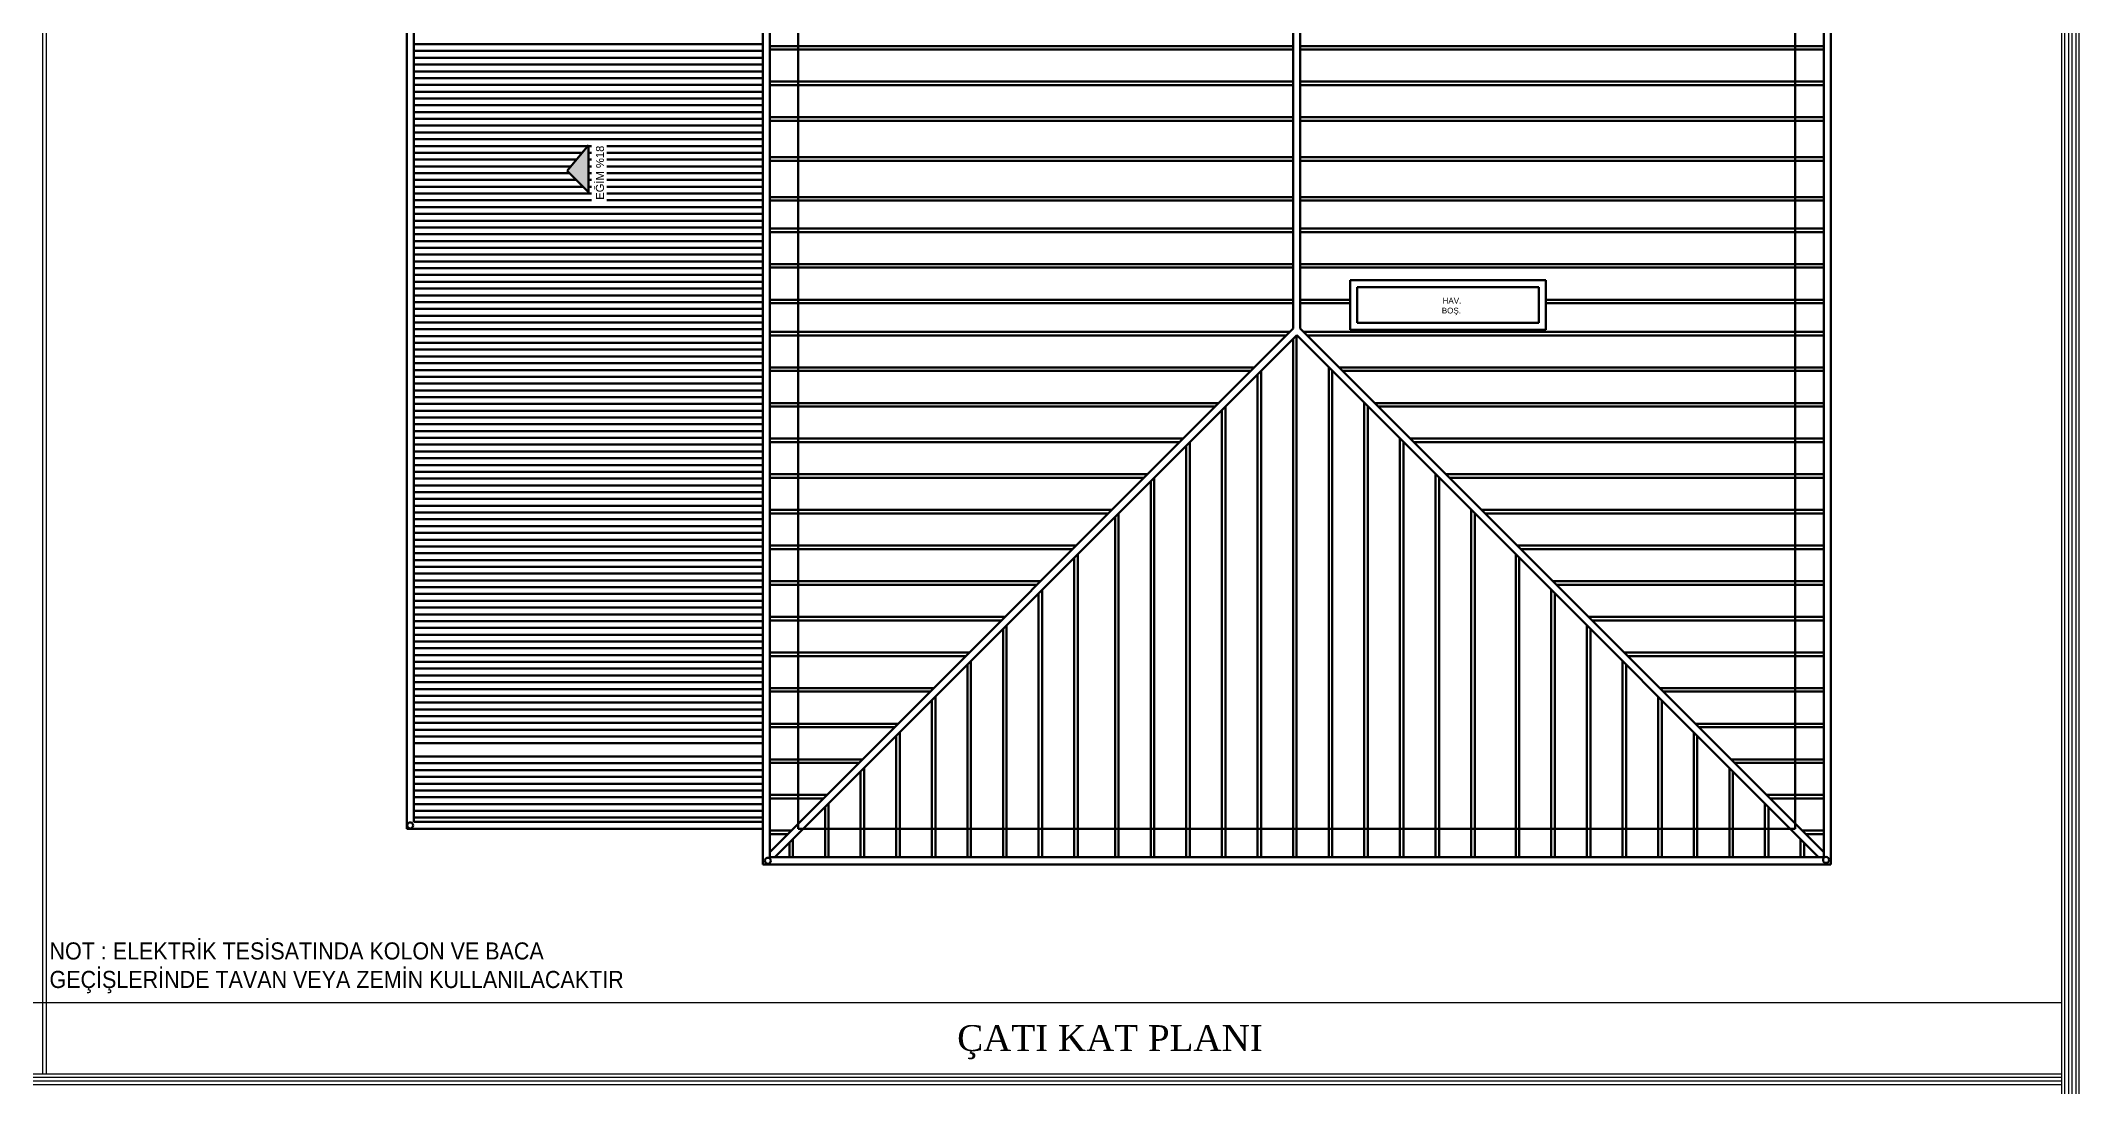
# Model space of a CAD drawing. Header units: millimetres. Extents: x 2046 to 14753, y 2361 to 29276.
# Drawn here: x 8621 to 11484, y 23215 to 24682 of the extents above; entities that cross this region are included whole.
import ezdxf

# ---------------------------------------------------------------- set-up
doc = ezdxf.new("R2010")
doc.units = ezdxf.units.MM
for name, color, linetype, lineweight in [('A.O. DUVAR', 7, 'Continuous', 50), ('TOPRAKLAMA', 44, 'Continuous', 18), ('yazi', 251, 'Continuous', 25)]:
    doc.layers.add(name, color=color, linetype=linetype, lineweight=lineweight)
doc.layers.add('Elektrik Yazı', color=7, linetype='Continuous')
doc.styles.add('Elektrik Yazı', font='times.ttf')
doc.styles.add('SS', font='arial.ttf', dxfattribs={"height": 11.5})
doc.styles.add('ulku', font='arial.ttf')
doc.styles.add('UNIVCH', font='arial.ttf', dxfattribs={"width": 0.7, "height": 70})

# ---------------------------------------------------------------- blocks, each defined once
blk = doc.blocks.new('ÖZEL NOT')
at = {"layer": 'Elektrik Yazı', "insert": (0, 81.2), "char_height": 24, "width": 884.096, "attachment_point": 1, "style": 'UNIVCH'}
blk.add_mtext('{\\W0.9;NOT : ELEKTRİK TESİSATINDA KOLON VE BACA GEÇİŞLERİNDE TAVAN VEYA ZEMİN KULLANILACAKTIR}', dxfattribs=at)

msp = doc.modelspace()

# ---------------------------------------------------------------- hatches: boundary and pattern name
at = {"layer": 'A.O. DUVAR'}
h = msp.add_hatch(color=256, dxfattribs=at)
h.dxf.hatch_style = 1
h.paths.add_polyline_path([(9390.632, 24535.123), (9360.632, 24499.123), (9390.632, 24469.123)])

# ---------------------------------------------------------------- linework, layer by layer
for p, q in [((9635.33, 23525.858), (9635.33, 25685.858)), ((11135.33, 25685.858), (11135.33, 23525.858)), ((9645.33, 23535.858), (9645.33, 25675.858)), ((11125.33, 25675.858), (11125.33, 23535.858)), ((9135.33, 25635.858), (9135.33, 23575.858)), ((9145.33, 25625.858), (9145.33, 23585.858)), ((9685.33, 25635.858), (9685.33, 23575.858)), ((11085.33, 23575.858), (11085.33, 25635.858)), ((10380.33, 24933.787), (10380.33, 24277.929)), ((10390.33, 24933.787), (10390.33, 24277.929)), ((10380.33, 24674.358), (9645.33, 24674.358)), ((10380.33, 24669.358), (9645.33, 24669.358)), ((10390.33, 24674.358), (11125.33, 24674.358)), ((10390.33, 24669.358), (11125.33, 24669.358)), ((10380.33, 24624.358), (9645.33, 24624.358)), ((10390.33, 24624.358), (11125.33, 24624.358)), ((10380.33, 24619.358), (9645.33, 24619.358)), ((10390.33, 24619.358), (11125.33, 24619.358)), ((10380.33, 24574.358), (9645.33, 24574.358)), ((10380.33, 24569.358), (9645.33, 24569.358)), ((10390.33, 24574.358), (11125.33, 24574.358)), ((10390.33, 24569.358), (11125.33, 24569.358)), ((9360.632, 24499.123), (9390.632, 24535.123)), ((9390.632, 24535.123), (9390.632, 24469.123)), ((10380.33, 24518.358), (9645.33, 24518.358)), ((10380.33, 24513.358), (9645.33, 24513.358)), ((10390.33, 24518.358), (11125.33, 24518.358)), ((10390.33, 24513.358), (11125.33, 24513.358)), ((9390.632, 24469.123), (9360.632, 24499.123)), ((10380.33, 24462.358), (9645.33, 24462.358)), ((10380.33, 24457.358), (9645.33, 24457.358)), ((10390.33, 24462.358), (11125.33, 24462.358)), ((10390.33, 24457.358), (11125.33, 24457.358)), ((10380.33, 24418.358), (9645.33, 24418.358)), ((10380.33, 24413.358), (9645.33, 24413.358)), ((10390.33, 24418.358), (11125.33, 24418.358)), ((10390.33, 24413.358), (11125.33, 24413.358)), ((10380.33, 24368.358), (9645.33, 24368.358)), ((10380.33, 24363.358), (9645.33, 24363.358)), ((10390.33, 24368.358), (11125.33, 24368.358)), ((10390.33, 24363.358), (11125.33, 24363.358)), ((10460.33, 24345.858), (10735.33, 24345.858)), ((10460.33, 24275.858), (10460.33, 24345.858)), ((10470.33, 24335.858), (10725.33, 24335.858)), ((10470.33, 24285.858), (10470.33, 24335.858)), ((10725.33, 24335.858), (10725.33, 24285.858)), ((10735.33, 24345.858), (10735.33, 24275.858)), ((10380.33, 24318.358), (9645.33, 24318.358)), ((10380.33, 24318.358), (9645.33, 24318.358)), ((10380.33, 24313.358), (9645.33, 24313.358)), ((10390.33, 24318.358), (10460.33, 24318.358)), ((10390.33, 24318.358), (10460.33, 24318.358)), ((10390.33, 24313.358), (10460.33, 24313.358)), ((10735.33, 24318.358), (11125.33, 24318.358)), ((10735.33, 24318.358), (11125.33, 24318.358)), ((10735.33, 24313.358), (11125.33, 24313.358)), ((9645.33, 23542.929), (10380.33, 24277.929)), ((10637.401, 24030.858), (10390.33, 24277.929)), ((10725.33, 24285.858), (10470.33, 24285.858)), ((10375.759, 24273.358), (9645.33, 24273.358)), ((10370.759, 24268.358), (9645.33, 24268.358)), ((9652.401, 23535.858), (10385.33, 24268.787)), ((10380.2, 24263.657), (10380.2, 23535.858)), ((10385.2, 24268.657), (10385.2, 23535.858)), ((10623.259, 24030.858), (10385.33, 24268.787)), ((10394.901, 24273.358), (11125.33, 24273.358)), ((10399.901, 24268.358), (11125.33, 24268.358)), ((10735.33, 24275.858), (10460.33, 24275.858)), ((10325.759, 24223.358), (9645.33, 24223.358)), ((10430.2, 24223.918), (10430.2, 23535.858)), ((10435.2, 24218.918), (10435.2, 23535.858)), ((10444.901, 24223.358), (11125.33, 24223.358)), ((10320.759, 24218.358), (9645.33, 24218.358)), ((10330.2, 24213.657), (10330.2, 23535.858)), ((10335.2, 24218.657), (10335.2, 23535.858)), ((10449.901, 24218.358), (11125.33, 24218.358)), ((10275.759, 24173.358), (9645.33, 24173.358)), ((10270.759, 24168.358), (9645.33, 24168.358)), ((10280.2, 24163.657), (10280.2, 23535.858)), ((10285.2, 24168.657), (10285.2, 23535.858)), ((10480.2, 24173.918), (10480.2, 24030.858)), ((10480.2, 24173.918), (10480.2, 23535.858)), ((10485.2, 24168.918), (10485.2, 24030.858)), ((10485.2, 24168.918), (10485.2, 23535.858)), ((10494.901, 24173.358), (11125.33, 24173.358)), ((10499.901, 24168.358), (11125.33, 24168.358)), ((10225.759, 24123.358), (9645.33, 24123.358)), ((10220.759, 24118.358), (9645.33, 24118.358)), ((10230.2, 24113.657), (10230.2, 23535.858)), ((10235.2, 24118.657), (10235.2, 23535.858)), ((10530.2, 24123.918), (10530.2, 24030.858)), ((10530.2, 24123.918), (10530.2, 23535.858)), ((10535.2, 24118.918), (10535.2, 24030.858)), ((10535.2, 24118.918), (10535.2, 23535.858)), ((10544.901, 24123.358), (11125.33, 24123.358)), ((10549.901, 24118.358), (11125.33, 24118.358)), ((10175.759, 24073.358), (9645.33, 24073.358)), ((10170.759, 24068.358), (9645.33, 24068.358)), ((10180.2, 24063.657), (10180.2, 23535.858)), ((10185.2, 24068.657), (10185.2, 23535.858)), ((10580.2, 24073.918), (10580.2, 24030.858)), ((10580.2, 24073.918), (10580.2, 23535.858)), ((10585.2, 24068.918), (10585.2, 24030.858)), ((10585.2, 24068.918), (10585.2, 23535.858)), ((10594.901, 24073.358), (11125.33, 24073.358)), ((10599.901, 24068.358), (11125.33, 24068.358)), ((10125.759, 24023.358), (9645.33, 24023.358)), ((10135.2, 24018.657), (10135.2, 23535.858)), ((11118.259, 23535.858), (10623.259, 24030.858)), ((10630.2, 24023.918), (10630.2, 23535.858)), ((10635.2, 24018.918), (10635.2, 23535.858)), ((11125.33, 23542.929), (10637.401, 24030.858)), ((10644.901, 24023.358), (11125.33, 24023.358)), ((10120.759, 24018.358), (9645.33, 24018.358)), ((10130.2, 24013.657), (10130.2, 23535.858)), ((10649.901, 24018.358), (11125.33, 24018.358)), ((10075.759, 23973.358), (9645.33, 23973.358)), ((10070.759, 23968.358), (9645.33, 23968.358)), ((10077.83, 23961.287), (10077.83, 23535.858)), ((10692.83, 23961.287), (10692.83, 23535.858)), ((10694.901, 23973.358), (11125.33, 23973.358)), ((10699.901, 23968.358), (11125.33, 23968.358)), ((10072.83, 23956.287), (10072.83, 23535.858)), ((10697.83, 23956.287), (10697.83, 23535.858)), ((10025.759, 23923.358), (9645.33, 23923.358)), ((10020.759, 23918.358), (9645.33, 23918.358)), ((10022.83, 23906.287), (10022.83, 23535.858)), ((10027.83, 23911.287), (10027.83, 23535.858)), ((10742.83, 23911.287), (10742.83, 23535.858)), ((10744.901, 23923.358), (11125.33, 23923.358)), ((10747.83, 23906.287), (10747.83, 23535.858)), ((10749.901, 23918.358), (11125.33, 23918.358)), ((9975.759, 23873.358), (9645.33, 23873.358)), ((9970.759, 23868.358), (9645.33, 23868.358)), ((9972.83, 23856.287), (9972.83, 23535.858)), ((9977.83, 23861.287), (9977.83, 23535.858)), ((10792.83, 23861.287), (10792.83, 23535.858)), ((10794.901, 23873.358), (11125.33, 23873.358)), ((10797.83, 23856.287), (10797.83, 23535.858)), ((10799.901, 23868.358), (11125.33, 23868.358)), ((9925.759, 23823.358), (9645.33, 23823.358)), ((9920.759, 23818.358), (9645.33, 23818.358)), ((10844.901, 23823.358), (11125.33, 23823.358)), ((10849.901, 23818.358), (11125.33, 23818.358)), ((9922.83, 23806.287), (9922.83, 23535.858)), ((9927.83, 23811.287), (9927.83, 23535.858)), ((10842.83, 23811.287), (10842.83, 23535.858)), ((10847.83, 23806.287), (10847.83, 23535.858)), ((9875.759, 23773.358), (9645.33, 23773.358)), ((9870.759, 23768.358), (9645.33, 23768.358)), ((9877.83, 23761.287), (9877.83, 23535.858)), ((10892.83, 23761.287), (10892.83, 23535.858)), ((10894.901, 23773.358), (11125.33, 23773.358)), ((10899.901, 23768.358), (11125.33, 23768.358)), ((9872.83, 23756.287), (9872.83, 23535.858)), ((10897.83, 23756.287), (10897.83, 23535.858)), ((9825.759, 23723.358), (9645.33, 23723.358)), ((9820.759, 23718.358), (9645.33, 23718.358)), ((9822.83, 23706.287), (9822.83, 23535.858)), ((9827.83, 23711.287), (9827.83, 23535.858)), ((10942.83, 23711.287), (10942.83, 23535.858)), ((10944.901, 23723.358), (11125.33, 23723.358)), ((10947.83, 23706.287), (10947.83, 23535.858)), ((10949.901, 23718.358), (11125.33, 23718.358)), ((9775.759, 23673.358), (9645.33, 23673.358)), ((9770.759, 23668.358), (9645.33, 23668.358)), ((9772.83, 23656.287), (9772.83, 23535.858)), ((9777.83, 23661.287), (9777.83, 23535.858)), ((10992.83, 23661.287), (10992.83, 23535.858)), ((10994.901, 23673.358), (11125.33, 23673.358)), ((10997.83, 23656.287), (10997.83, 23535.858)), ((10999.901, 23668.358), (11125.33, 23668.358)), ((9725.759, 23623.358), (9645.33, 23623.358)), ((9720.759, 23618.358), (9645.33, 23618.358)), ((11044.901, 23623.358), (11125.33, 23623.358)), ((11049.901, 23618.358), (11125.33, 23618.358)), ((9722.83, 23606.287), (9722.83, 23535.858)), ((9727.83, 23611.287), (9727.83, 23535.858)), ((11042.83, 23611.287), (11042.83, 23535.858)), ((11047.83, 23606.287), (11047.83, 23535.858)), ((9135.33, 23575.858), (9635.33, 23575.858)), ((9145.33, 23585.858), (9635.33, 23585.858)), ((9675.759, 23573.358), (9645.33, 23573.358)), ((9670.759, 23568.358), (9645.33, 23568.358)), ((9677.83, 23561.287), (9677.83, 23535.858)), ((9685.33, 23575.858), (11085.33, 23575.858)), ((11092.83, 23561.287), (11092.83, 23535.858)), ((11094.901, 23573.358), (11125.33, 23573.358)), ((11099.901, 23568.358), (11125.33, 23568.358)), ((11125.33, 23535.858), (9645.33, 23535.858)), ((9672.83, 23556.287), (9672.83, 23535.858)), ((11097.83, 23556.287), (11097.83, 23535.858)), ((9635.33, 23525.858), (9635.33, 23525.858)), ((9635.33, 23525.858), (11085.33, 23525.858)), ((9635.33, 23525.858), (9635.33, 23525.858)), ((11135.33, 23525.858), (9635.33, 23525.858)), ((11085.33, 23525.858), (11085.33, 23525.858))]:
    msp.add_line(p, q, dxfattribs=at)
at = {"layer": 'A.O. DUVAR', "linetype": 'Continuous', "transparency": 33554488}
for p, q in [((9635.33, 24676.91), (9145.33, 24676.91)), ((9635.33, 24667.385), (9145.33, 24667.385)), ((9635.33, 24657.86), (9145.33, 24657.86)), ((9635.33, 24648.335), (9145.33, 24648.335)), ((9635.33, 24638.81), (9145.33, 24638.81)), ((9635.33, 24629.285), (9145.33, 24629.285)), ((9635.33, 24619.76), (9145.33, 24619.76)), ((9635.33, 24610.235), (9145.33, 24610.235)), ((9635.33, 24600.71), (9145.33, 24600.71)), ((9635.33, 24591.185), (9145.33, 24591.185)), ((9635.33, 24581.66), (9145.33, 24581.66)), ((9635.33, 24572.135), (9145.33, 24572.135)), ((9635.33, 24562.61), (9145.33, 24562.61)), ((9635.33, 24553.085), (9145.33, 24553.085)), ((9635.33, 24543.56), (9145.33, 24543.56)), ((9389.726, 24534.035), (9145.33, 24534.035)), ((9394.887, 24534.035), (9390.632, 24534.035)), ((9635.33, 24534.035), (9416.375, 24534.035)), ((9381.788, 24524.51), (9145.33, 24524.51)), ((9373.851, 24514.985), (9145.33, 24514.985)), ((9365.913, 24505.46), (9145.33, 24505.46)), ((9394.887, 24524.51), (9390.632, 24524.51)), ((9394.887, 24514.985), (9390.632, 24514.985)), ((9394.887, 24505.46), (9390.632, 24505.46)), ((9635.33, 24524.51), (9416.375, 24524.51)), ((9635.33, 24514.985), (9416.375, 24514.985)), ((9635.33, 24505.46), (9416.375, 24505.46)), ((9363.82, 24495.935), (9145.33, 24495.935)), ((9373.345, 24486.41), (9145.33, 24486.41)), ((9382.87, 24476.885), (9145.33, 24476.885)), ((9394.887, 24495.935), (9390.632, 24495.935)), ((9394.887, 24486.41), (9390.632, 24486.41)), ((9394.887, 24476.885), (9390.632, 24476.885)), ((9635.33, 24495.935), (9416.375, 24495.935)), ((9635.33, 24486.41), (9416.375, 24486.41)), ((9635.33, 24476.885), (9416.375, 24476.885)), ((9394.887, 24467.36), (9145.33, 24467.36)), ((9394.887, 24457.835), (9145.33, 24457.835)), ((9635.33, 24448.31), (9145.33, 24448.31)), ((9635.33, 24467.36), (9416.375, 24467.36)), ((9635.33, 24457.835), (9416.375, 24457.835)), ((9635.33, 24438.785), (9145.33, 24438.785)), ((9635.33, 24429.26), (9145.33, 24429.26)), ((9635.33, 24419.735), (9145.33, 24419.735)), ((9635.33, 24410.21), (9145.33, 24410.21)), ((9635.33, 24400.685), (9145.33, 24400.685)), ((9635.33, 24391.16), (9145.33, 24391.16)), ((9635.33, 24381.635), (9145.33, 24381.635)), ((9635.33, 24372.11), (9145.33, 24372.11)), ((9635.33, 24362.585), (9145.33, 24362.585)), ((9635.33, 24353.06), (9145.33, 24353.06)), ((9635.33, 24343.535), (9145.33, 24343.535)), ((9635.33, 24334.01), (9145.33, 24334.01)), ((9635.33, 24324.485), (9145.33, 24324.485)), ((9635.33, 24314.96), (9145.33, 24314.96)), ((9635.33, 24305.435), (9145.33, 24305.435)), ((9635.33, 24295.91), (9145.33, 24295.91)), ((9635.33, 24286.385), (9145.33, 24286.385)), ((9635.33, 24276.86), (9145.33, 24276.86)), ((9635.33, 24267.335), (9145.33, 24267.335)), ((9635.33, 24257.81), (9145.33, 24257.81)), ((9635.33, 24248.285), (9145.33, 24248.285)), ((9635.33, 24238.76), (9145.33, 24238.76)), ((9635.33, 24229.235), (9145.33, 24229.235)), ((9635.33, 24219.71), (9145.33, 24219.71)), ((9635.33, 24210.185), (9145.33, 24210.185)), ((9635.33, 24200.66), (9145.33, 24200.66)), ((9635.33, 24191.135), (9145.33, 24191.135)), ((9635.33, 24181.61), (9145.33, 24181.61)), ((9635.33, 24172.085), (9145.33, 24172.085)), ((9635.33, 24162.56), (9145.33, 24162.56)), ((9635.33, 24153.035), (9145.33, 24153.035)), ((9635.33, 24143.51), (9145.33, 24143.51)), ((9635.33, 24133.985), (9145.33, 24133.985)), ((9635.33, 24124.46), (9145.33, 24124.46)), ((9635.33, 24114.935), (9145.33, 24114.935)), ((9635.33, 24105.41), (9145.33, 24105.41)), ((9635.33, 24095.885), (9145.33, 24095.885)), ((9635.33, 24086.36), (9145.33, 24086.36)), ((9635.33, 24076.835), (9145.33, 24076.835)), ((9635.33, 24067.31), (9145.33, 24067.31)), ((9635.33, 24057.785), (9145.33, 24057.785)), ((9635.33, 24048.26), (9145.33, 24048.26)), ((9635.33, 24038.735), (9145.33, 24038.735)), ((9635.33, 24029.21), (9145.33, 24029.21)), ((9635.33, 24019.685), (9145.33, 24019.685)), ((9635.33, 24010.16), (9145.33, 24010.16)), ((9635.33, 24000.635), (9145.33, 24000.635)), ((9635.33, 23991.11), (9145.33, 23991.11)), ((9635.33, 23981.585), (9145.33, 23981.585)), ((9635.33, 23972.06), (9145.33, 23972.06)), ((9635.33, 23962.535), (9145.33, 23962.535)), ((9635.33, 23953.01), (9145.33, 23953.01)), ((9635.33, 23943.485), (9145.33, 23943.485)), ((9635.33, 23933.96), (9145.33, 23933.96)), ((9635.33, 23924.435), (9145.33, 23924.435)), ((9635.33, 23914.91), (9145.33, 23914.91)), ((9635.33, 23905.385), (9145.33, 23905.385)), ((9635.33, 23895.86), (9145.33, 23895.86)), ((9635.33, 23886.335), (9145.33, 23886.335)), ((9635.33, 23876.81), (9145.33, 23876.81)), ((9635.33, 23867.285), (9145.33, 23867.285)), ((9635.33, 23857.76), (9145.33, 23857.76)), ((9635.33, 23848.235), (9145.33, 23848.235)), ((9635.33, 23838.71), (9145.33, 23838.71)), ((9635.33, 23829.185), (9145.33, 23829.185)), ((9635.33, 23819.66), (9145.33, 23819.66)), ((9635.33, 23810.135), (9145.33, 23810.135)), ((9635.33, 23800.61), (9145.33, 23800.61)), ((9635.33, 23791.085), (9145.33, 23791.085)), ((9635.33, 23781.56), (9145.33, 23781.56)), ((9635.33, 23772.035), (9145.33, 23772.035)), ((9635.33, 23762.51), (9145.33, 23762.51)), ((9635.33, 23752.985), (9145.33, 23752.985)), ((9635.33, 23743.46), (9145.33, 23743.46)), ((9635.33, 23733.935), (9145.33, 23733.935)), ((9635.33, 23724.41), (9145.33, 23724.41)), ((9635.33, 23714.885), (9145.33, 23714.885)), ((9635.33, 23705.36), (9145.33, 23705.36)), ((9635.33, 23695.835), (9145.33, 23695.835)), ((9635.33, 23677.282), (9145.33, 23677.282)), ((9635.33, 23667.757), (9145.33, 23667.757)), ((9635.33, 23658.232), (9145.33, 23658.232)), ((9635.33, 23648.707), (9145.33, 23648.707)), ((9635.33, 23639.182), (9145.33, 23639.182)), ((9635.33, 23629.657), (9145.33, 23629.657)), ((9635.33, 23620.132), (9145.33, 23620.132)), ((9635.33, 23610.607), (9145.33, 23610.607)), ((9635.33, 23601.082), (9145.33, 23601.082)), ((9635.33, 23591.557), (9145.33, 23591.557))]:
    msp.add_line(p, q, dxfattribs=at)
at = {"layer": 'A.O. DUVAR'}
for centre in [(9140.249, 23580.688), (9642.552, 23531.119), (11128.707, 23532.14)]:
    msp.add_circle(centre, 4.234, dxfattribs=at)
at = {"layer": 'yazi'}
for p, q in [((11464.215, 11151.662), (11464.215, 26057.18)), ((11474.215, 11151.662), (11474.215, 26057.18)), ((11484.215, 11151.662), (11484.215, 26057.18)), ((3020.515, 23332.18), (11459.215, 23332.18))]:
    msp.add_line(p, q, dxfattribs=at)
for points in [[(3000.515, 26057.18), (3000.515, 29270.994), (11479.215, 29270.994), (11479.215, 11151.662)], [(3010.515, 26057.18), (3010.515, 29260.994), (11469.215, 29260.994), (11469.215, 11151.662)], [(3020.515, 26057.18), (3020.515, 29250.994), (11459.215, 29250.994), (11459.215, 11151.662)], [(8623.962, 26032.18), (8623.962, 23232.18)], [(8628.962, 26032.18), (8628.962, 23232.18)], [(3020.515, 23232.18), (11459.215, 23232.18)], [(3020.515, 23227.18), (11459.215, 23227.18)], [(3020.515, 23222.18), (11459.215, 23222.18)], [(3020.515, 23217.18), (11459.215, 23217.18)]]:
    msp.add_lwpolyline(points, dxfattribs=at)

# ---------------------------------------------------------------- block references
at = {"layer": 'TOPRAKLAMA'}
msp.add_blockref('ÖZEL NOT', (8633.719, 23335.285), dxfattribs=at)

# ---------------------------------------------------------------- texts
at = {"layer": 'A.O. DUVAR', "style": 'SS'}
msp.add_text('EĞİM %%%18 ', height=11.23635, rotation=90, dxfattribs=at).set_placement((9412.38, 24458.618))
at = {"layer": 'A.O. DUVAR', "style": 'ulku'}
for s, p in [('BOŞ.', (10589.015, 24299.062, -2.763)), ('HAV.', (10590.112, 24312.911, -2.763))]:
    msp.add_text(s, height=8.0786, dxfattribs=at).set_placement(p)
at = {"layer": 'yazi', "lineweight": 30, "insert": (9908.429, 23300.387), "char_height": 36.27535, "width": 737.82109, "attachment_point": 1, "style": 'Elektrik Yazı'}
msp.add_mtext('ÇATI KAT PLANI', dxfattribs=at)

doc.saveas('drawing.dxf')
